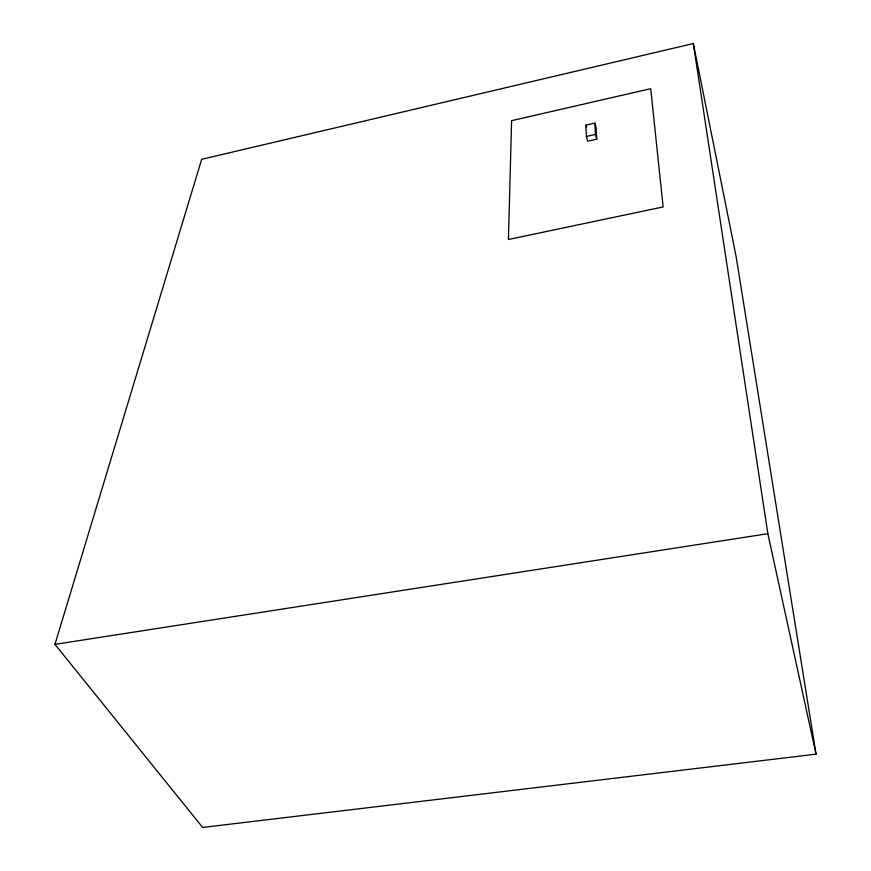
<?xml version="1.0" encoding="UTF-8"?>
<svg xmlns="http://www.w3.org/2000/svg" width="871" height="871" viewBox="0 0 871 871"><rect width="100%" height="100%" fill="white"/><g stroke="black" fill="none" stroke-linecap="round" stroke-linejoin="round"><path stroke-width="1.31" d="M54.96 644.355L201.669 159.317L693.316 43.55L736.06 256.237L816.04 754.166L202.649 827.45L54.96 644.355L767.852 533.694L816.04 754.166M585.933 125.108L594.893 123.072L596.156 127.819L596.733 139.175L587.696 141.189L586.412 136.442L585.933 125.108L586.575 127.471M586.412 136.442L595.47 134.406L594.893 123.072M595.47 134.406L596.733 139.175M693.316 43.55L767.852 533.694M511.604 120.666L508.424 239.492L663.125 206.95L650.713 88.7L511.604 120.666"/></g></svg>
